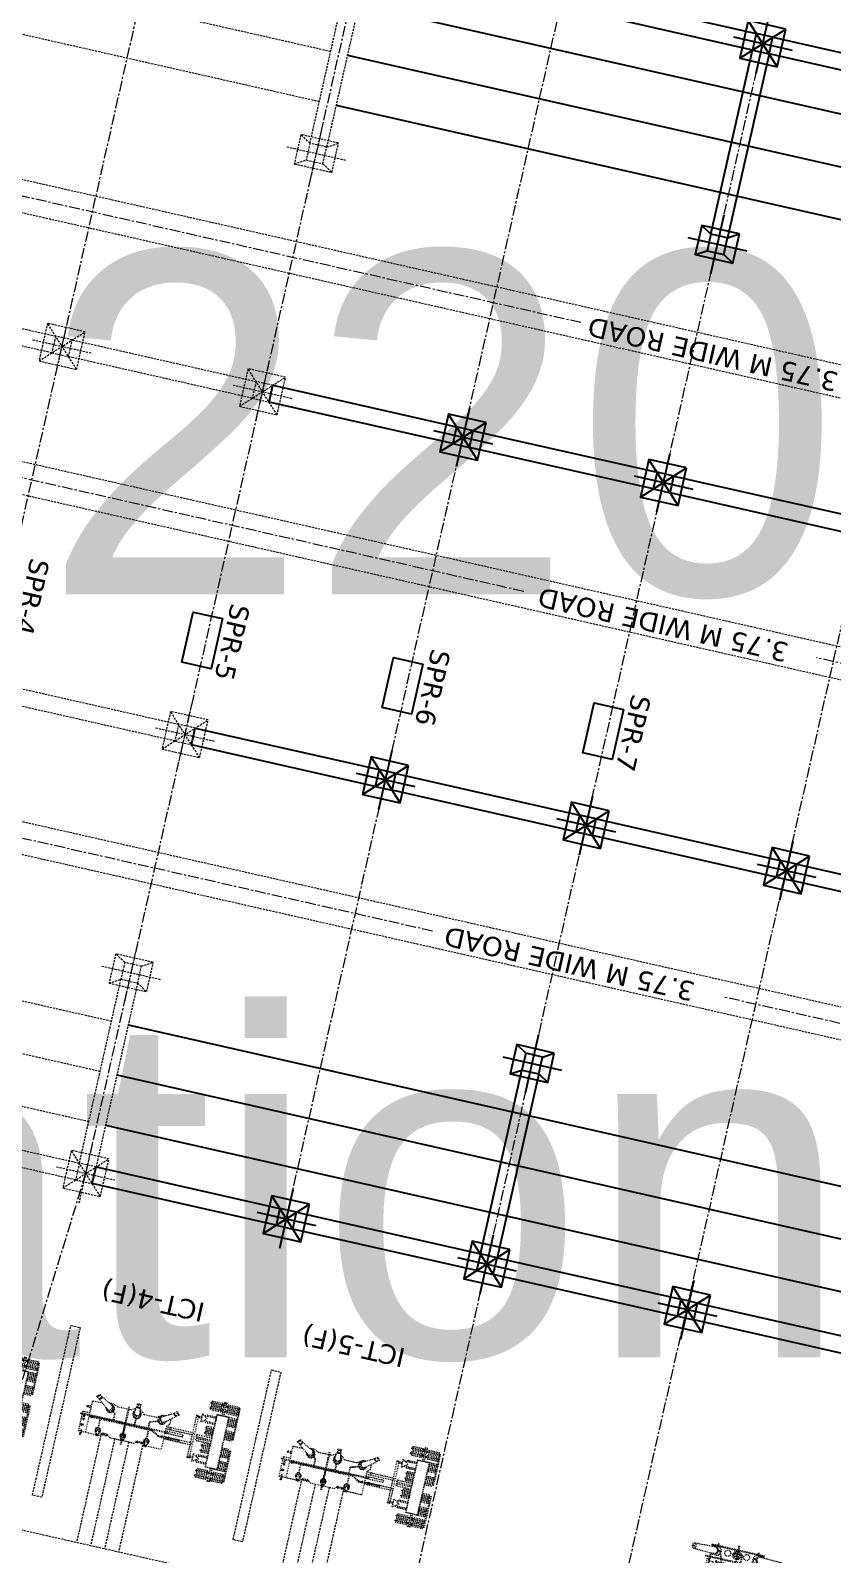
# Model space of a CAD drawing. Header units: metres. Extents: x 166708 to 226832, y 1503833 to 1555994.
# Drawn here: x 222431.1 to 222524.7, y 1554438.7 to 1554616.5 of the extents above; entities that cross this region are included whole.
import ezdxf

# ---------------------------------------------------------------- set-up
doc = ezdxf.new("R2010")
doc.units = ezdxf.units.M
doc.header["$MEASUREMENT"] = 0
for name, pattern in [('400-ICT-1_400kV$0$HIDDEN', [0.375, 0.25, -0.125]), ('CENTER', [2, 1.25, -0.25, 0.25, -0.25]), ('HIDDEN', [0.375, 0.25, -0.125]), ('PHANTOM2', [1.25, 0.625, -0.125, 0.125, -0.125, 0.125, -0.125])]:
    doc.linetypes.add(name, pattern=pattern)
for name, color, linetype in [('Details', 7, 'Continuous'), ('E-LAY-ROAD', 7, 'Continuous'), ('ECEN', 4, 'CENTER'), ('EEQP', 2, 'Continuous'), ('TXT', 222, 'Continuous')]:
    doc.layers.add(name, color=color, linetype=linetype)
doc.layers.add('E-LAY-CNTRL', color=1, linetype='CENTER', lineweight=0)
doc.layers.add('E-LAY-EXIST', color=8, linetype='HIDDEN', lineweight=0)
doc.styles.get("Standard").update_dxf_attribs({"font": 'arial.ttf'})
doc.styles.add('STYLE1', font='verdana.ttf')

# ---------------------------------------------------------------- blocks, each defined once
blk = doc.blocks.new('400 kV TOWER-4.5x4.5')
for points in [[(-2250, -2250), (2250, -2250), (2250, 2250), (-2250, 2250)], [(-1000, -1000), (1000, -1000), (1000, 1000), (-1000, 1000)], [(-100, -100), (100, -100), (100, 100), (-100, 100)]]:
    blk.add_lwpolyline(points, close=True)
for points in [[(2250, 2250), (-2250, -2250)], [(-2250, 2250), (2250, -2250)]]:
    blk.add_lwpolyline(points)
blk = doc.blocks.new('400-ICT-1_400kV$0$A$C18D362E1')
at = {"layer": 'ECEN'}
for p, q in [((0, -2516), (0, 1972)), ((5113, 0), (-5406, 0))]:
    blk.add_line(p, q, dxfattribs=at)
blk = doc.blocks.new('400-ICT-1_400kV$0$TRAFO1_BHEL')
for p, q in [((-4766, 12485), (-4593, 12485)), ((-4766, 11235), (-4766, 12485)), ((-4593, 11091), (-4593, 12605)), ((-4593, 12605), (-4507, 12605)), ((-4507, 11091), (-4507, 12605)), ((-4507, 12485), (-4334, 12485)), ((-4334, 11235), (-4334, 12485)), ((-4166, 11235), (-4166, 12485)), ((-4166, 12485), (-3993, 12485)), ((-3993, 11091), (-3993, 12605)), ((-3993, 12605), (-3907, 12605)), ((-3907, 11091), (-3907, 12605)), ((-3907, 12485), (-3734, 12485)), ((-3734, 11235), (-3734, 12485)), ((-3366, 12485), (-3193, 12485)), ((-3366, 11235), (-3366, 12485)), ((-3193, 11638), (-3193, 12605)), ((-3193, 12605), (-3107, 12605)), ((-3107, 11638), (-3107, 12605)), ((-3107, 12485), (-2934, 12485)), ((-2934, 11638), (-2934, 12485)), ((-2766, 11638), (-2766, 12485)), ((-2766, 12485), (-2593, 12485)), ((-2593, 11638), (-2593, 12605)), ((-2593, 12605), (-2507, 12605)), ((-2507, 11638), (-2507, 12605)), ((-2507, 12485), (-2334, 12485)), ((-2334, 11638), (-2334, 12485)), ((-1766, 11638), (-1766, 12485)), ((-1766, 12485), (-1593, 12485)), ((-1593, 11638), (-1593, 12605)), ((-1593, 12605), (-1507, 12605)), ((-1507, 11638), (-1507, 12605)), ((-1507, 12485), (-1334, 12485)), ((-1334, 11638), (-1334, 12485)), ((-1166, 12485), (-993, 12485)), ((-1166, 11638), (-1166, 12485)), ((-993, 11638), (-993, 12605)), ((-993, 12605), (-907, 12605)), ((-907, 11638), (-907, 12605)), ((-907, 12485), (-734, 12485)), ((-734, 11638), (-734, 12485)), ((284, 11638), (284, 12485)), ((457, 12485), (284, 12485)), ((457, 11638), (457, 12605)), ((543, 12605), (457, 12605)), ((543, 11638), (543, 12605)), ((716, 12485), (543, 12485)), ((716, 11638), (716, 12485)), ((884, 11638), (884, 12485)), ((1057, 12485), (884, 12485)), ((1057, 11638), (1057, 12605)), ((1143, 12605), (1057, 12605)), ((1143, 11638), (1143, 12605)), ((1316, 12485), (1143, 12485)), ((1316, 11638), (1316, 12485)), ((1884, 11638), (1884, 12485)), ((2057, 12485), (1884, 12485)), ((2057, 11638), (2057, 12605)), ((2143, 12605), (2057, 12605)), ((2143, 11638), (2143, 12605)), ((2316, 12485), (2143, 12485)), ((2316, 11638), (2316, 12485)), ((2484, 11638), (2484, 12485)), ((2657, 12485), (2484, 12485)), ((2657, 11638), (2657, 12605)), ((2743, 12605), (2657, 12605)), ((2743, 11638), (2743, 12605)), ((2916, 12485), (2743, 12485)), ((2916, 11235), (2916, 12485)), ((3284, 11235), (3284, 12485)), ((3457, 12485), (3284, 12485)), ((3457, 11091), (3457, 12605)), ((3543, 12605), (3457, 12605)), ((3543, 11091), (3543, 12605)), ((3716, 12485), (3543, 12485)), ((3716, 11235), (3716, 12485)), ((4057, 12485), (3884, 12485)), ((3884, 11235), (3884, 12485)), ((4057, 11091), (4057, 12605)), ((4143, 12605), (4057, 12605)), ((4143, 11091), (4143, 12605)), ((4316, 12485), (4143, 12485)), ((4316, 11235), (4316, 12485)), ((-3325, 11005), (-4875, 11005)), ((-3325, 10805), (-4875, 10805)), ((-4766, 11235), (-4593, 11235)), ((-4615, 11005), (-4615, 11091)), ((-4615, 11091), (-4485, 11091)), ((-4615, 11073), (-4485, 11073)), ((-4615, 11023), (-4485, 11023)), ((-4615, 10805), (-4615, 10719)), ((-4615, 10787), (-4485, 10787)), ((-4615, 10737), (-4485, 10737)), ((-4615, 10719), (-4485, 10719)), ((-4593, 11091), (-4593, 11235)), ((-4593, 10719), (-4593, 9205)), ((-4593, 10719), (-4593, 10575)), ((-4507, 11091), (-4507, 11235)), ((-4507, 11235), (-4334, 11235)), ((-4507, 10719), (-4507, 9205)), ((-4507, 10719), (-4507, 10575)), ((-4485, 11005), (-4485, 11091)), ((-4485, 10805), (-4485, 10719)), ((-4166, 11235), (-3993, 11235)), ((-4015, 11005), (-4015, 11091)), ((-4015, 11091), (-3885, 11091)), ((-4015, 11073), (-3885, 11073)), ((-4015, 11023), (-3885, 11023)), ((-4015, 10805), (-4015, 10719)), ((-4015, 10787), (-3885, 10787)), ((-4015, 10737), (-3885, 10737)), ((-4015, 10719), (-3885, 10719)), ((-3993, 11091), (-3993, 11235)), ((-3993, 10719), (-3993, 9205)), ((-3993, 10719), (-3993, 10575)), ((-3907, 11235), (-3734, 11235)), ((-3907, 11091), (-3907, 11235)), ((-3907, 10719), (-3907, 9205)), ((-3907, 10719), (-3907, 10575)), ((-3885, 11005), (-3885, 11091)), ((-3885, 10805), (-3885, 10719)), ((-3366, 11235), (-3350, 11235)), ((2875, 11005), (3088, 11019)), ((2875, 10805), (3088, 10791)), ((2916, 11235), (2900, 11235)), ((3100, 11005), (4425, 11005)), ((3102, 10805), (4425, 10805)), ((3457, 11235), (3284, 11235)), ((3435, 11005), (3435, 11091)), ((3565, 11091), (3435, 11091)), ((3565, 11073), (3435, 11073)), ((3565, 11023), (3435, 11023)), ((3435, 10805), (3435, 10719)), ((3565, 10787), (3435, 10787)), ((3565, 10737), (3435, 10737)), ((3565, 10719), (3435, 10719)), ((3457, 11091), (3457, 11235)), ((3457, 10719), (3457, 9205)), ((3457, 10719), (3457, 10575)), ((3543, 11091), (3543, 11235)), ((3716, 11235), (3543, 11235)), ((3543, 10719), (3543, 9205)), ((3543, 10719), (3543, 10575)), ((3565, 11005), (3565, 11091)), ((3565, 10805), (3565, 10719)), ((4057, 11235), (3884, 11235)), ((4035, 11005), (4035, 11091)), ((4165, 11091), (4035, 11091)), ((4165, 11073), (4035, 11073)), ((4165, 11023), (4035, 11023)), ((4035, 10805), (4035, 10719)), ((4165, 10787), (4035, 10787)), ((4165, 10737), (4035, 10737)), ((4165, 10719), (4035, 10719)), ((4057, 11091), (4057, 11235)), ((4057, 10719), (4057, 9205)), ((4057, 10719), (4057, 10575)), ((4143, 11091), (4143, 11235)), ((4316, 11235), (4143, 11235)), ((4143, 10719), (4143, 9205)), ((4143, 10719), (4143, 10575)), ((4165, 11005), (4165, 11091)), ((4165, 10805), (4165, 10719)), ((-4766, 10575), (-4766, 9325)), ((-4766, 10575), (-4593, 10575)), ((-4766, 9325), (-4593, 9325)), ((-4593, 9205), (-4507, 9205)), ((-4507, 10575), (-4334, 10575)), ((-4507, 9325), (-4334, 9325)), ((-4334, 10575), (-4334, 9325)), ((-4166, 10575), (-4166, 9325)), ((-4166, 10575), (-3993, 10575)), ((-4166, 9325), (-3993, 9325)), ((-3993, 9205), (-3907, 9205)), ((-3907, 10575), (-3734, 10575)), ((-3907, 9325), (-3734, 9325)), ((-3734, 10575), (-3734, 9325)), ((-3046, 10173), (-3046, 9132)), ((-3046, 9132), (-2864, 8816)), ((-2896, 10173), (-2896, 9172)), ((-2896, 9172), (-2769, 8951)), ((-2296, 9172), (-2424, 8951)), ((-2146, 9132), (-2329, 8816)), ((-2296, 10173), (-2296, 9172)), ((-2146, 10173), (-2146, 9132)), ((-1766, 10173), (-1766, 9325)), ((-1766, 9325), (-1593, 9325)), ((-1593, 10173), (-1593, 9205)), ((-1593, 9205), (-1507, 9205)), ((-1507, 10173), (-1507, 9205)), ((-1507, 9325), (-1334, 9325)), ((-1334, 10173), (-1334, 9325)), ((-1166, 10173), (-1166, 9325)), ((-1166, 9325), (-993, 9325)), ((-993, 10173), (-993, 9205)), ((-993, 9205), (-907, 9205)), ((-907, 10173), (-907, 9205)), ((-907, 9325), (-734, 9325)), ((-734, 10173), (-734, 9325)), ((-562, 8479), (-562, 10173)), ((-312, 8479), (-312, 10173)), ((-138, 8479), (-138, 10173)), ((112, 8479), (112, 10173)), ((284, 10173), (284, 9325)), ((457, 9325), (284, 9325)), ((457, 10173), (457, 9205)), ((543, 9205), (457, 9205)), ((543, 10173), (543, 9205)), ((716, 9325), (543, 9325)), ((716, 10173), (716, 9325)), ((884, 10173), (884, 9325)), ((1057, 9325), (884, 9325)), ((1057, 10173), (1057, 9205)), ((1143, 9205), (1057, 9205)), ((1143, 10173), (1143, 9205)), ((1316, 9325), (1143, 9325)), ((1316, 10173), (1316, 9325)), ((1696, 10173), (1696, 9132)), ((1696, 9132), (1879, 8816)), ((1846, 10173), (1846, 9172)), ((1846, 9172), (1974, 8951)), ((2446, 9172), (2319, 8951)), ((2596, 9132), (2414, 8816)), ((2446, 10173), (2446, 9172)), ((2596, 10173), (2596, 9132)), ((3284, 10575), (3284, 9325)), ((3457, 10575), (3284, 10575)), ((3457, 9325), (3284, 9325)), ((3543, 9205), (3457, 9205)), ((3716, 10575), (3543, 10575)), ((3716, 9325), (3543, 9325)), ((3716, 10575), (3716, 9325)), ((4057, 10575), (3884, 10575)), ((3884, 10575), (3884, 9325)), ((4057, 9325), (3884, 9325)), ((4143, 9205), (4057, 9205)), ((4316, 10575), (4143, 10575)), ((4316, 9325), (4143, 9325)), ((4316, 10575), (4316, 9325)), ((-2710, 8123), (-2671, 8123)), ((-2710, 7873), (-693, 7873)), ((-2671, 8523), (-2671, 8123)), ((-2521, 8523), (-2521, 8123)), ((-2521, 8123), (2071, 8123)), ((-693, 4724), (-693, 7873)), ((-443, 4724), (-443, 7873)), ((-443, 7873), (493, 7873)), ((493, 4724), (493, 7873)), ((743, 4724), (743, 7873)), ((743, 7873), (2260, 7873)), ((2071, 8523), (2071, 8123)), ((2221, 8523), (2221, 8123)), ((2260, 8123), (2221, 8123)), ((-2468, 5347), (-2624, 5556)), ((-2311, 5869), (-2168, 5634)), ((-2127, 5541), (-2155, 5578)), ((-1186, 4432), (-2077, 5562)), ((-193, 4724), (-193, 6765)), ((57, 4724), (57, 6765)), ((536, 6573), (536, 4480)), ((536, 6573), (645, 6573)), ((645, 6573), (645, 4480)), ((-2381, 5292), (-2419, 5331)), ((-1685, 3933), (-2390, 5249)), ((-1910, 4018), (-1910, 4353)), ((-1504, 3368), (-1910, 4018)), ((-1072, 5077), (-1695, 5077)), ((-827, 2702), (-1208, 3836)), ((-790, 2752), (-1165, 3869)), ((-718, 4724), (-1072, 5077)), ((-718, 4724), (2018, 4724)), ((74, 3236), (547, 4056)), ((174, 3209), (634, 4006)), ((547, 4056), (547, 4448)), ((634, 4006), (634, 4448)), ((2018, 2720), (2018, 4724)), ((-1504, 1880), (-1910, 1449)), ((-1504, 1880), (-1504, 3368)), ((74, 2702), (-827, 2702)), ((74, 2752), (-790, 2752)), ((74, 3236), (74, -4047)), ((174, 3209), (174, -4047)), ((1170, 2842), (174, 2842)), ((1170, 2792), (174, 2792)), ((1645, 2976), (2044, 2950)), ((1645, 2654), (2052, 2679)), ((1718, 2401), (2018, 2720)), ((1718, 1780), (1718, 2401)), ((1718, 1780), (2018, 1461)), ((1936, 2318), (1814, 2318)), ((1936, 1863), (1814, 1863)), ((1836, 2527), (1836, 1654)), ((2034, 2927), (2058, 2935)), ((2034, 2703), (2058, 2695)), ((-2267, 1291), (-2490, 1291)), ((-2490, 849), (-2267, 849)), ((-2149, 1242), (-2205, 1238)), ((-2149, 897), (-2205, 901)), ((-1480, 1422), (-2128, 1289)), ((-1480, 716), (-2128, 847)), ((-1910, 1449), (-1910, 1334)), ((-1910, 803), (-1910, 644)), ((-1704, 270), (-1910, 644)), ((-1704, -1318), (-1704, 270)), ((74, 1106), (-889, 1106)), ((74, 1056), (-888, 1056)), ((1170, 27), (174, 27)), ((1619, 161), (2018, 135)), ((2008, 112), (2032, 120)), ((2018, -1461), (2018, 1461)), ((-1704, -1318), (-1910, -1868)), ((-827, -1431), (-1255, -1860)), ((-806, -1481), (-1210, -1885)), ((74, -1431), (-827, -1431)), ((74, -1481), (-806, -1481)), ((1170, -23), (174, -23)), ((1619, -161), (2026, -136)), ((1718, -1780), (2018, -1461)), ((1836, -2527), (1836, -1654)), ((2008, -112), (2032, -120)), ((-2468, -3397), (-2624, -3606)), ((-2381, -3342), (-2419, -3381)), ((-1685, -1983), (-2390, -3299)), ((-1186, -2482), (-2077, -3612)), ((-1910, -1868), (-1910, -2403)), ((-1704, -3139), (-1704, -4350)), ((1170, -2953), (174, -2953)), ((1170, -3003), (174, -3003)), ((1619, -2819), (2018, -2845)), ((1619, -3141), (2026, -3116)), ((1718, -1780), (1718, -2401)), ((1718, -2401), (2018, -2720)), ((1936, -1863), (1814, -1863)), ((1936, -2318), (1814, -2318)), ((2008, -2868), (2032, -2860)), ((2008, -3092), (2032, -3100)), ((2018, -4821), (2018, -2720)), ((-2311, -3919), (-2168, -3684)), ((-2127, -3591), (-2155, -3628)), ((-1704, -4350), (2018, -4350)), ((-1078, -4450), (-1019, -4765)), ((-1078, -4450), (-852, -4450)), ((-1064, -4425), (-866, -4425)), ((-1064, -4450), (-1064, -4425)), ((-1049, -4425), (-1049, -4350)), ((-1024, -4765), (-909, -4765)), ((-1024, -4765), (-1024, -4773)), ((-1024, -4773), (-909, -4773)), ((-1018, -4832), (-1018, -4846)), ((-1018, -4832), (-915, -4832)), ((-1018, -4846), (-915, -4846)), ((-1001, -4832), (-1001, -4773)), ((-931, -4832), (-931, -4773)), ((-915, -4832), (-915, -4846)), ((-852, -4450), (-914, -4765)), ((-909, -4765), (-909, -4773)), ((-881, -4425), (-881, -4350)), ((-866, -4450), (-866, -4425)), ((-277, -4350), (-277, -5190)), ((-277, -5190), (2018, -5190)), ((122, -4850), (100, -4850)), ((122, -4952), (100, -4952)), ((204, -4865), (138, -4857)), ((204, -4935), (140, -4943)), ((546, -4990), (215, -4951)), ((546, -4814), (223, -4850)), ((1954, -4814), (2277, -4850)), ((1954, -4990), (2285, -4951)), ((2018, -5190), (2018, -4983)), ((2296, -4865), (2362, -4857)), ((2296, -4935), (2360, -4943)), ((2378, -4850), (2400, -4850)), ((2378, -4952), (2400, -4952))]:
    blk.add_line(p, q)
for points in [[(-907, 12605), (-907, 12680), (-4593, 12680), (-4593, 12605)], [(457, 12605), (457, 12680), (4143, 12680), (4143, 12605)], [(-4875, 10755), (-4875, 11055), (-4925, 11055), (-4925, 10755)], [(2900, 10173), (2900, 11638), (-3350, 11638), (-3350, 10173)], [(2875, 10198), (2875, 11613), (-3325, 11613), (-3325, 10198)], [(4425, 10755), (4425, 11055), (4475, 11055), (4475, 10755)], [(-2596, 9198), (-3068, 8523), (-2124, 8523)], [(2146, 9198), (2618, 8523), (1674, 8523)], [(-2710, 7848), (-2710, 8148), (-2725, 8148), (-2725, 7848)], [(2260, 7848), (2260, 8148), (2275, 8148), (2275, 7848)], [(-393, 5186), (-743, 5186), (-743, 5231), (-393, 5231)], [(793, 5186), (443, 5186), (443, 5231), (793, 5231)], [(1836, 2392), (1836, 2244), (1901, 2244), (1901, 2392)], [(1836, 1789), (1836, 1937), (1901, 1937), (1901, 1789)], [(1836, -1789), (1836, -1937), (1901, -1937), (1901, -1789)], [(1836, -2392), (1836, -2244), (1901, -2244), (1901, -2392)]]:
    blk.add_lwpolyline(points, close=True)
for points, const_width in [([(-2488, 5688, 1), (-2492, 5722, 1)], 33.8), ([(2089, 2822, 1), (2109, 2808, 1)], 24), ([(-2477, 1079, -1), (-2503, 1058, -1)], 33.8), ([(2063, 7, 1), (2083, -7, 1)], 24), ([(2063, -2973, 1), (2083, -2987, 1)], 24), ([(-2488, -3738, -1), (-2492, -3772, -1)], 33.8), ([(104, -4898, -1), (96, -4904, -1)], 9), ([(1247, -4915, -1), (1253, -4922, -1)], 9), ([(2396, -4898, 1), (2404, -4904, 1)], 9)]:
    blk.add_lwpolyline(points, format="xyb", close=True, dxfattribs=dict(const_width=const_width))
for centre, radius in [((124, -4047), 137), ((1250, -4918), 108), ((1250, -4918), 102), ((1250, -4918), 77.2), ((1250, -4918), 51.1)]:
    blk.add_circle(centre, radius)
for centre, radius, start, end in [((2981, 10905), 157, 313.14025, 46.85975), ((-2596, 8123), 75, 180, 0), ((-568, 7873), 125, 0, 180), ((-437, 8479), 125, 180, 0), ((-13, 8479), 125, 180, 0), ((618, 7873), 125, 0, 180), ((2146, 8123), 75, 180, 0), ((-68, 6765), 125, 0, 180), ((-1448, 4195), 432, 168.51028, 73.56247), ((-1320, 4072), 495, 195.35397, 76.70469), ((-1476, 4223), 358, 234.19228, 35.80772), ((-1320, 4072), 432, 214.13888, 57.91978), ((591, 4480), 90.1, 126.90526, 241.28881), ((591, 4480), 54.1, 180, 0), ((591, 4480), 90.1, 298.71119, 53.09474), ((1500, 2817), 330, 58.29531, 299.64603), ((1500, 2817), 288, 77.08022, 280.86112), ((1619, 2815), 288, 32.40189, 327.59811), ((1645, 2815), 163, 99.19228, 260.80772), ((2256, 2815), 248, 153.16405, 206.83595), ((-1498, 1069), 432, 220.94819, 139.14209), ((-1320, 1072), 495, 240.35397, 121.70469), ((-1537, 1069), 358, 279.19228, 80.80772), ((-1320, 1072), 432, 259.13888, 102.91978), ((1500, 2), 330, 58.29531, 299.64603), ((1500, 2), 288, 77.08022, 280.86112), ((1619, 0), 288, 32.40189, 327.59811), ((1645, 0), 163, 99.19228, 260.80772), ((2230, 0), 248, 153.16405, 206.83595), ((-1320, -2122), 495, 283.29531, 164.64603), ((-1320, -2122), 432, 302.08022, 145.86112), ((-1448, -2245), 432, 286.43753, 191.48972), ((-1476, -2273), 358, 324.19228, 125.80772), ((1500, -2978), 330, 58.29531, 299.64603), ((1500, -2978), 288, 77.08022, 280.86112), ((1619, -2980), 288, 32.40189, 327.59811), ((1645, -2980), 163, 99.19228, 260.80772), ((2230, -2980), 248, 153.16405, 206.83595), ((124, -4047), 50, 180, 0), ((223, -4901), 51.2, 225.30332, 93.6834), ((229, -4901), 51.3, 265.44139, 133.49512), ((546, -4901), 108, 224.89194, 136.85541), ((501, -4902), 99.4, 297.50864, 62.49136), ((1954, -4901), 108, 43.14459, 315.10806), ((1999, -4902), 99.4, 117.50864, 242.49136), ((2271, -4901), 51.3, 46.50488, 274.55861), ((2277, -4901), 51.2, 86.3166, 314.69668)]:
    blk.add_arc(centre, radius, start, end)
at = {"extrusion": (0, 0, -1)}
for centre, major_axis, ratio in [((-2468, 5712), (156, 156), 0.2893401), ((100, -4901), (0, -51.1), 0.6127056)]:
    blk.add_ellipse(centre, major_axis=major_axis, ratio=ratio, dxfattribs=at)
for centre, major_axis, ratio, start_param, end_param in [((-2318, 5490), (-150, -144), 0.4665773, 3.1415927, 6.2831853), ((-2233, 5406), (-156, -156), 0.1523356, 2.4546998, 6.8717251), ((-2253, 5416), (-127, -125), 0.1908491, 3.0718177, 6.3370368), ((122, -4901), (0, -51.1), 0.6127056, 3.1415927, 6.2831853)]:
    blk.add_ellipse(centre, major_axis=major_axis, ratio=ratio, start_param=start_param, end_param=end_param, dxfattribs=at)
for centre, major_axis, ratio, start_param, end_param in [((2052, 2815), (0, -136), 0.4625137, 2.8525531, 6.5722249), ((2088, 2815), (0, -136), 0.4625137, 3.0504994, 6.3742786), ((-2267, 1070), (0, 221), 0.4387351, 3.1415927, 6.2831853), ((-2149, 1070), (0, -173), 0.1967352, -0.069775, 3.2113676), ((-2128, 1068), (0, 221), 0.1523356, 2.4546998, 6.9493237), ((2026, 0), (0, -136), 0.4625137, 2.8525531, 6.5722249), ((2061, 0), (0, -136), 0.4625137, 3.0504994, 6.3742786), ((-2318, -3540), (-150, 144), 0.4665773, 3.1415927, 6.2831853), ((-2233, -3456), (-156, 156), 0.1523356, 2.4546998, 6.8717251), ((-2253, -3466), (-127, 125), 0.1908491, 3.0718177, 6.3370368), ((2026, -2980), (0, -136), 0.4625137, 2.8525531, 6.5722249), ((2061, -2980), (0, -136), 0.4625137, 3.0504994, 6.3742786), ((2378, -4901), (0, -51.1), 0.6127056, 3.1415927, 6.2831853)]:
    blk.add_ellipse(centre, major_axis=major_axis, ratio=ratio, start_param=start_param, end_param=end_param)
for centre, major_axis, ratio in [((2099, 2815), (0, -136), 0.4625137), ((-2490, 1070), (0, -221), 0.4387351), ((2073, 0), (0, -136), 0.4625137), ((2073, -2980), (0, -136), 0.4625137), ((-2468, -3762), (156, -156), 0.2893401), ((2400, -4901), (0, -51.1), 0.6127056)]:
    blk.add_ellipse(centre, major_axis=major_axis, ratio=ratio)
at = {"rotation": 90}
blk.add_blockref('400-ICT-1_400kV$0$A$C18D362E1', (0, 0), dxfattribs=at)
blk = doc.blocks.new('400-ICT-1_400kV$0$SHUNT RCTR 80MVAr_420kV_PLAN_BHEL')
for p, q in [((-2758, 1210), (-5155, 1110)), ((-5155, 510), (-2758, 410)), ((-2400, 1310), (-2758, 1310)), ((-2400, 310), (-2758, 310)), ((-2111, 899), (-2115, 899)), ((-2111, 824), (-2115, 824)), ((541, 899), (537, 899)), ((541, 824), (537, 824)), ((2111, 899), (2115, 899)), ((2111, 824), (2115, 824)), ((2400, 1310), (2758, 1310)), ((2400, 310), (2758, 310)), ((2758, 1210), (5155, 1110)), ((5155, 510), (2758, 410)), ((-2475, -1200), (-2425, -1617)), ((-2275, -462), (-2275, -1000)), ((-2225, -463), (-2225, -1006)), ((-2075, -1200), (-2125, -1610)), ((2388, -1438), (2388, -2904)), ((2413, -889), (2413, -1463)), ((2468, -1438), (2468, -2860)), ((2613, -889), (2613, -1463)), ((2638, -1438), (2638, -2800)), ((2638, -2800), (2388, -2904)), ((2388, -2904), (2609, -3125)), ((2475, -2878), (2635, -3038)), ((2713, -2875), (2609, -3125)), ((2609, -3125), (3549, -3125)), ((2638, -2800), (2713, -2875)), ((2653, -3045), (3549, -3045)), ((2713, -2875), (3549, -2875)), ((3574, -2875), (6578, -2875)), ((3574, -3045), (3737, -3045)), ((3574, -3125), (3737, -3125)), ((3737, -3025), (3887, -3150)), ((3737, -3150), (3887, -3025)), ((3887, -3045), (5122, -3045)), ((3887, -3125), (5116, -3125)), ((5116, -3125), (7128, -3578)), ((5128, -3046), (7146, -3500)), ((5480, -3125), (6578, -3125))]:
    blk.add_line(p, q)
at = {"linetype": '400-ICT-1_400kV$0$HIDDEN'}
for p, q in [((6578, -2875), (7128, -2875)), ((6578, -3125), (7128, -3125)), ((3347, -3986), (3347, -4639)), ((4653, -3986), (4653, -4639))]:
    blk.add_line(p, q, dxfattribs=at)
for points in [[(-5240, 835), (-5155, 835)], [(-5155, 785), (-5240, 785)], [(3138, 1194), (3138, 1438), (-3138, 1438), (-3138, 1194)], [(-3138, 426), (-3138, -1438), (-2439, -1438)], [(-2362, 1338), (-2362, 1640), (-2438, 1640), (-2438, 1338)], [(-2120, 887), (-2264, 887)], [(-2120, 837), (-2264, 837)], [(-2111, -1438), (3138, -1438), (3138, 426)], [(531, 887), (494, 887)], [(531, 837), (499, 837)], [(2120, 887), (2264, 887)], [(2120, 837), (2264, 837)], [(2362, 1338), (2362, 1640), (2438, 1640), (2438, 1338)], [(5240, 835), (5155, 835)], [(5155, 785), (5240, 785)], [(-2362, -1340), (-2362, -1640), (-2438, -1640), (-2438, -1340)], [(5756, -4080), (5756, -3980), (6578, -3980), (6578, -4280), (5756, -4280), (5756, -4180)], [(6553, -3737), (6553, -3662), (6253, -3662), (6253, -3962), (6553, -3962), (6553, -3887)], [(8500, -4080), (8500, -3980), (7678, -3980), (7678, -4280), (8500, -4280), (8500, -4180)], [(8500, -4980), (8500, -4880), (7678, -4880), (7678, -5180), (8500, -5180), (8500, -5080)], [(7703, -3737), (7703, -3662), (8003, -3662), (8003, -3962), (7703, -3962), (7703, -3887)], [(5756, -5880), (5756, -5780), (6578, -5780), (6578, -6080), (5756, -6080), (5756, -5980)], [(6553, -6323), (6553, -6398), (6253, -6398), (6253, -6098), (6553, -6098), (6553, -6173)], [(8500, -5880), (8500, -5780), (7678, -5780), (7678, -6080), (8500, -6080), (8500, -5980)], [(7703, -6323), (7703, -6398), (8003, -6398), (8003, -6098), (7703, -6098), (7703, -6173)]]:
    blk.add_lwpolyline(points)
for points in [[(3038, 1194), (3038, 1338), (-3038, 1338), (-3038, 1194)], [(-3038, 426), (-3038, -1338), (-2092, -1338)], [(-2092, -1338), (3038, -1338), (3038, 426)]]:
    blk.add_lwpolyline(points, dxfattribs=at)
for points in [[(-1629, -383), (-1629, -158, 0.1859661), (-1642, -124), (-2038, 870, 0.2119231), (-2075, 887), (-2111, 887)], [(-1679, -392), (-1679, -167, 0.1859661), (-1686, -151), (-2068, 829, 0.2119231), (-2086, 837), (-2111, 837)], [(636, -383), (634, 812, 0.4135999), (559, 887), (541, 887)], [(586, -383), (584, 812, 0.4135999), (559, 837), (541, 837)], [(1629, -383), (1629, -158, -0.1859661), (1642, -124), (2038, 870, -0.2119231), (2075, 887), (2111, 887)], [(1679, -392), (1679, -167, -0.1859661), (1686, -151), (2068, 829, -0.2119231), (2086, 837), (2111, 837)], [(-2265, -383), (1750, -383, -0.2240098), (1897, -452), (2413, -1079)], [(-2265, -463), (1750, -463, -0.2240098), (1835, -503), (2413, -1204)]]:
    blk.add_lwpolyline(points, format="xyb")
for points in [[(-3138, -997), (-3338, -997), (-3338, -297), (-3138, -297)], [(2713, -1438), (2713, -1463), (2313, -1463), (2313, -1438)], [(3138, -597), (3338, -597), (3338, -97), (3138, -97)], [(3574, -2800), (3549, -2800), (3549, -3200), (3574, -3200)], [(3737, -2988), (3724, -2988), (3724, -3188), (3737, -3188)], [(3887, -2988), (3899, -2988), (3899, -3188), (3887, -3188)], [(6140, -3194), (6116, -3188), (6058, -3439), (6083, -3445)], [(6239, -3225), (6215, -3219), (6157, -3470), (6182, -3475)], [(6528, -2805), (7728, -2805), (7728, -2830), (6528, -2830)], [(6578, -7230), (7678, -7230), (7678, -2830), (6578, -2830)], [(3347, -3986), (4653, -3986), (4653, -3614), (3347, -3614)], [(6578, -4080), (6578, -4180), (5656, -4180), (5656, -4080)], [(6328, -3737), (6328, -3887), (6578, -3887), (6578, -3737)], [(6878, -5155), (6828, -5155), (6828, -4905), (6878, -4905)], [(7378, -5155), (7428, -5155), (7428, -4905), (7378, -4905)], [(7928, -3737), (7928, -3887), (7678, -3887), (7678, -3737)], [(7678, -4080), (7678, -4180), (8600, -4180), (8600, -4080)], [(7678, -4980), (7678, -5080), (8600, -5080), (8600, -4980)], [(6578, -5980), (6578, -5880), (5656, -5880), (5656, -5980)], [(6328, -6323), (6328, -6173), (6578, -6173), (6578, -6323)], [(7678, -5980), (7678, -5880), (8600, -5880), (8600, -5980)], [(7928, -6323), (7928, -6173), (7678, -6173), (7678, -6323)], [(6528, -7255), (7728, -7255), (7728, -7230), (6528, -7230)], [(7253, -7382), (7253, -7367), (7003, -7367), (7003, -7382)], [(7240, -7570), (7240, -7545), (7216, -7520), (7040, -7520), (7016, -7545), (7016, -7570)], [(7228, -7367), (7228, -7255), (7028, -7255), (7028, -7367)], [(7216, -7520), (7190, -7445), (7066, -7445), (7040, -7520)], [(7178, -7445), (7178, -7382), (7078, -7382), (7078, -7445)]]:
    blk.add_lwpolyline(points, close=True)
for centre, radius in [((-1130, 810), 350), ((0, 810), 500), ((0, 810), 400), ((0, 810), 250), ((0, 810), 25), ((1130, 810), 350), ((-2791, -800), 300), ((-1602, -1002), 91.6), ((-1130, -910), 350), ((-431, -766), 91.6), ((-431, -1002), 91.6), ((146, -910), 350), ((1130, -910), 350), ((1600, -1002), 91.6), ((2726, -347), 200), ((2726, -347), 150), ((7128, -5030), 250), ((7128, -5030), 50)]:
    blk.add_circle(centre, radius)
for centre, radius, start, end in [((-2758, 810), 500, 230.76083, 129.23917), ((-2400, 810), 500, 270, 90), ((2400, 810), 500, 90, 270), ((2758, 810), 500, 50.76083, 309.23917), ((-2275, -1200), 250, 90, 224.29248), ((-2275, -1200), 200, 350.6282, 189.3189), ((-2265, -423), 75, 32.23095, 262.10618), ((-2265, -423), 40, 90, 270), ((-2265, -423), 75, 301.96013, 327.76905), ((-2275, -1200), 250, 315.61895, 78.46304), ((2513, -889), 125, 323.1301, 216.8699), ((2513, -889), 100, 0, 180), ((2493, -2860), 25, 180, 225), ((2653, -3020), 25, 225, 270), ((5122, -3070), 25, 77.31051, 90), ((7137, -3539), 90, 193.69831, 140.92271), ((7137, -3539), 40, 257.31051, 77.31051)]:
    blk.add_arc(centre, radius, start, end)
for centre, radius, start, end in [((7128, -3000), 150, 90, 123.55731), ((7128, -3000), 150, 236.44269, 270), ((7128, -3000), 150, 270, 90), ((7128, -3000), 125, 270, 90), ((3347, -3986), 653, 270, 0), ((4653, -3986), 653, 180, 270)]:
    blk.add_arc(centre, radius, start, end, dxfattribs=at)
at = {"extrusion": (0, 0, -1)}
for centre, major_axis, ratio in [((-5155, 810), (0, 300), 0.7842267), ((-5240, 810), (0, 25), 0.5645792)]:
    blk.add_ellipse(centre, major_axis=major_axis, ratio=ratio, dxfattribs=at)
for centre, major_axis, ratio, start_param, end_param in [((-5155, 810), (0, 98), 0.5962488, -1.3129188, 4.4545109), ((-5155, 810), (0, -25), 0.5636371, 3.1415927, 6.2831853), ((-2758, 810), (0, 400), 0.9821207, -0.0559861, 3.1975787), ((-2115, 862), (0, 37.5), 0.205458, 3.1415927, 6.2831853), ((-2111, 862), (0, 37.5), 0.205458, 2.300524, 7.124254), ((-2111, 862), (0, -25), 0.1123446, 0, 3.1415927), ((537, 862), (0, 37.5), 0.205458, 3.1415927, 6.2831853), ((541, 862), (0, 37.5), 0.205458, 2.300524, 7.124254), ((541, 862), (0, -25), 0.1123446, 0, 3.1415927)]:
    blk.add_ellipse(centre, major_axis=major_axis, ratio=ratio, start_param=start_param, end_param=end_param, dxfattribs=at)
for centre, major_axis, ratio, start_param, end_param in [((2111, 862), (0, 37.5), 0.205458, 2.300524, 7.124254), ((2111, 862), (0, -25), 0.1123446, 0, 3.1415927), ((2115, 862), (0, 37.5), 0.205458, 3.1415927, 6.2831853), ((2758, 810), (0, 400), 0.9821207, -0.0559861, 3.1975787), ((5155, 810), (0, 98), 0.5962488, -1.3129188, 4.4545109), ((5155, 810), (0, -25), 0.5636371, 3.1415927, 6.2831853)]:
    blk.add_ellipse(centre, major_axis=major_axis, ratio=ratio, start_param=start_param, end_param=end_param)
for centre, major_axis, ratio in [((5155, 810), (0, 300), 0.7842267), ((5240, 810), (0, 25), 0.5645792), ((-2275, -1610), (-150, 0), 0.7546728)]:
    blk.add_ellipse(centre, major_axis=major_axis, ratio=ratio)
at = {"layer": 'EEQP', "color": 4, "linetype": 'CENTER'}
for p, q in [((0, 1938), (0, -1938)), ((-3638, 0), (3638, 0)), ((7128, -7570), (7128, -2683)), ((6528, -5030), (7728, -5030))]:
    blk.add_line(p, q, dxfattribs=at)

msp = doc.modelspace()

# ---------------------------------------------------------------- linework, layer by layer
at = {"layer": 'E-LAY-CNTRL', "color": 4}
for p, q in [((222414.11047, 1554488.44489, -0.36393), (222454.22651, 1554665.78959, -0.36393)), ((222437.51905, 1554483.14978, -0.36393), (222477.63509, 1554660.49448, -0.36393)), ((222460.92763, 1554477.85467, -0.36393), (222501.04368, 1554655.19937, -0.36393)), ((222471.89271, 1554417.54939, -0.36393), (222524.45226, 1554649.90426, -0.36393)), ((222495.20376, 1554412.27634, -0.36393), (222547.86085, 1554644.60915, -0.36393)), ((222421.92425, 1554432.33835, -0.36393), (222437.51905, 1554483.14978, -0.36393))]:
    msp.add_line(p, q, dxfattribs=at)
at = {"layer": 'E-LAY-CNTRL', "elevation": -0.36393}
for points in [[(222495.32775, 1554582.40639), (222356.96091, 1554613.70549)], [(222488.63439, 1554551.04533), (222346.41968, 1554583.21484)], [(222478.00691, 1554511.41344), (222337.37387, 1554543.22517)], [(222604.82286, 1554524.76306), (222522.8256, 1554543.31115)], [(222595.77705, 1554484.77339), (222511.99718, 1554503.72472)]]:
    msp.add_lwpolyline(points, dxfattribs=at)
at = {"layer": 'E-LAY-EXIST', "color": 4}
for p, q in [((222374.42435, 1554634.80713), (222466.10796, 1554614.06792)), ((222373.10057, 1554628.95499), (222464.78419, 1554608.21577)), ((222538.42366, 1554574.58994, -0.46654), (222357.56545, 1554615.49111, -0.36393)), ((222356.73808, 1554611.83352, -0.36393), (222537.47889, 1554570.94927)), ((222350.49096, 1554584.21627, -0.36393), (222531.23176, 1554543.33201)), ((222349.6636, 1554580.55868, -0.36393), (222530.4044, 1554539.67442)), ((222522.18595, 1554503.34235, -0.1875), (222341.44514, 1554544.22661, -0.36393)), ((222521.35859, 1554499.68476, -0.1875), (222342.32466, 1554540.18291, -0.35998)), ((222348.83144, 1554521.66618, -0.36393), (222440.51505, 1554500.92696, -0.36393)), ((222347.50766, 1554515.81403, -0.36393), (222439.19127, 1554495.07482, -0.36393)), ((222346.18388, 1554509.96188, -0.36393), (222437.86749, 1554489.22267, -0.36393)), ((222592.41122, 1554487.45713, -0.36393), (222522.1862, 1554503.34229, -0.36393)), ((222591.58386, 1554483.79954), (222521.35884, 1554499.6847, -0.10382)), ((222504.39769, 1554424.70414, -0.2911), (222325.36373, 1554465.2023, -0.2911))]:
    msp.add_line(p, q, dxfattribs=at)
at = {"layer": 'E-LAY-EXIST'}
for p, q in [((222439.25576, 1554452.56857, -0.36393), (222436.43048, 1554440.07858, -0.36393)), ((222440.89046, 1554452.19879, -0.36393), (222438.06518, 1554439.7088, -0.36393)), ((222442.52516, 1554451.82902, -0.36393), (222439.69988, 1554439.33903, -0.36393)), ((222444.15986, 1554451.45924, -0.36393), (222441.33458, 1554438.96925, -0.36393)), ((222462.66435, 1554447.27346, -0.36393), (222459.83906, 1554434.78347, -0.36393)), ((222464.29905, 1554446.90368, -0.36393), (222461.47376, 1554434.41369, -0.36393)), ((222465.93375, 1554446.53391, -0.36393), (222463.10846, 1554434.04392, -0.36393)), ((222467.56844, 1554446.16413, -0.36393), (222464.74316, 1554433.67414, -0.36393))]:
    msp.add_line(p, q, dxfattribs=at)
at = {"layer": 'E-LAY-EXIST', "color": 4}
for points in [[(222470.48561, 1554624.35562), (222465.63176, 1554602.89775), (222463.68104, 1554603.33901), (222468.5349, 1554624.79688)], [(222467.01643, 1554603.35349), (222462.62732, 1554604.34632), (222461.85512, 1554600.93257), (222466.24423, 1554599.93973)], [(222465.63176, 1554602.89775), (222463.68104, 1554603.33901), (222463.23979, 1554601.3883), (222465.1905, 1554600.94704)], [(222433.9845, 1554580.83636), (222433.54324, 1554578.88564), (222412.08537, 1554583.7395), (222412.52663, 1554585.69021)], [(222437.4302, 1554581.33851), (222433.04109, 1554582.33134), (222432.04826, 1554577.94223), (222436.43737, 1554576.9494)], [(222435.93522, 1554580.3951), (222433.9845, 1554580.83636), (222433.54324, 1554578.88564), (222435.49396, 1554578.44439)], [(222457.39308, 1554575.54125), (222456.95183, 1554573.59053), (222435.49396, 1554578.44439), (222435.93522, 1554580.3951)], [(222434.85883, 1554579.71585), (222434.66376, 1554579.75997), (222434.61963, 1554579.5649), (222434.8147, 1554579.52077)], [(222460.83878, 1554576.0434), (222456.44967, 1554577.03623), (222455.45684, 1554572.64712), (222459.84595, 1554571.65429)], [(222459.3438, 1554575.09999), (222457.39308, 1554575.54125), (222456.95183, 1554573.59053), (222458.90254, 1554573.14927)], [(222458.26741, 1554574.42074), (222458.07234, 1554574.46486), (222458.02821, 1554574.26979), (222458.22329, 1554574.22566)]]:
    msp.add_lwpolyline(points, close=True, dxfattribs=at)
for points in [[(222463.65898, 1554598.70897), (222465.21257, 1554605.57709)], [(222463.68104, 1554603.33901), (222462.62732, 1554604.34632)], [(222461.00171, 1554602.91982), (222467.86983, 1554601.36623)], [(222465.63176, 1554602.89775), (222467.01643, 1554603.35349)], [(222461.85512, 1554600.93257), (222463.23979, 1554601.3883)], [(222465.1905, 1554600.94704), (222466.24423, 1554599.93973)], [(222436.43737, 1554576.9494), (222433.04109, 1554582.33134)], [(222433.96243, 1554576.20631), (222435.51603, 1554583.07443)], [(222431.30517, 1554580.41717), (222438.17329, 1554578.86358)], [(222432.04826, 1554577.94223), (222437.4302, 1554581.33851)], [(222459.84595, 1554571.65429), (222456.44967, 1554577.03623)], [(222457.37102, 1554570.9112), (222458.92461, 1554577.77932)], [(222454.71375, 1554575.12206), (222461.58187, 1554573.56846)], [(222455.45684, 1554572.64712), (222460.83878, 1554576.0434)]]:
    msp.add_lwpolyline(points, dxfattribs=at)
at = {"layer": 'E-LAY-EXIST', "color": 4, "elevation": -0.36393}
for points in [[(222448.34738, 1554535.55205), (222447.90612, 1554533.60133), (222426.44825, 1554538.45518), (222426.88951, 1554540.4059)], [(222451.79307, 1554536.0542), (222447.40397, 1554537.04703), (222446.41113, 1554532.65792), (222450.80024, 1554531.66509)], [(222450.29809, 1554535.11079), (222448.34738, 1554535.55205), (222447.90612, 1554533.60133), (222449.85683, 1554533.16007)], [(222449.2217, 1554534.43153), (222449.02663, 1554534.47566), (222448.9825, 1554534.28059), (222449.17758, 1554534.23646)], [(222445.39482, 1554507.76883), (222441.00571, 1554508.76166), (222440.2335, 1554505.34791), (222444.62261, 1554504.35507)], [(222444.01015, 1554507.3131), (222442.05943, 1554507.75435), (222441.61817, 1554505.80364), (222443.56889, 1554505.36238)], [(222443.56889, 1554505.36238), (222438.71504, 1554483.90451), (222436.76432, 1554484.34577), (222441.61817, 1554505.80364)], [(222436.76432, 1554484.34577), (222436.32306, 1554482.39505), (222414.86519, 1554487.24891), (222415.30645, 1554489.19962)], [(222440.21002, 1554484.84792), (222435.82091, 1554485.84075), (222434.82808, 1554481.45164), (222439.21719, 1554480.45881)], [(222438.71504, 1554483.90451), (222436.76432, 1554484.34577), (222436.32306, 1554482.39505), (222438.27378, 1554481.9538)], [(222437.63865, 1554483.22526), (222437.44358, 1554483.26938), (222437.39945, 1554483.07431), (222437.59452, 1554483.03018)]]:
    msp.add_lwpolyline(points, close=True, dxfattribs=at)
for points in [[(222448.32531, 1554530.922), (222449.8789, 1554537.79012)], [(222446.41113, 1554532.65792), (222451.79307, 1554536.0542)], [(222450.80024, 1554531.66509), (222447.40397, 1554537.04703)], [(222445.66804, 1554535.13286), (222452.53616, 1554533.57926)], [(222442.03736, 1554503.12431), (222443.59096, 1554509.99243)], [(222442.05943, 1554507.75435), (222441.00571, 1554508.76166)], [(222444.01015, 1554507.3131), (222445.39482, 1554507.76883)], [(222439.3801, 1554507.33516), (222446.24822, 1554505.78157)], [(222440.2335, 1554505.34791), (222441.61817, 1554505.80364)], [(222443.56889, 1554505.36238), (222444.62261, 1554504.35507)], [(222436.74225, 1554479.71572), (222438.29585, 1554486.58384)], [(222434.82808, 1554481.45164), (222440.21002, 1554484.84792)], [(222439.21719, 1554480.45881), (222435.82091, 1554485.84075)], [(222434.08499, 1554483.92658), (222440.95311, 1554482.37299)]]:
    msp.add_lwpolyline(points, dxfattribs=at)
at = {"layer": 'E-LAY-EXIST', "elevation": -0.36393}
for points in [[(222436.85347, 1554465.16503), (222432.37536, 1554445.36826), (222431.28392, 1554445.61515), (222435.76202, 1554465.41192)], [(222460.28412, 1554459.96745), (222455.80601, 1554440.17068), (222454.71456, 1554440.41757), (222459.19267, 1554460.21434)]]:
    msp.add_lwpolyline(points, close=True, dxfattribs=at)
at = {"layer": 'E-LAY-ROAD', "ltscale": 2500}
for p, q in [((222469.38246, 1554619.47881), (222561.06607, 1554598.7396)), ((222468.05868, 1554613.62666), (222559.74229, 1554592.88745)), ((222466.7349, 1554607.77451), (222558.41852, 1554587.0353)), ((222442.46577, 1554500.4857, -0.36393), (222534.14938, 1554479.74649, -0.36393)), ((222441.14199, 1554494.63356, -0.36393), (222532.8256, 1554473.89435, -0.36393)), ((222439.81821, 1554488.78141, -0.36393), (222531.50182, 1554468.0422, -0.36393))]:
    msp.add_line(p, q, dxfattribs=at)
for points in [[(222515.79332, 1554616.15738), (222515.35206, 1554614.20666), (222493.8942, 1554619.06051), (222494.33545, 1554621.01123)], [(222517.30278, 1554613.7654), (222512.44893, 1554592.30753), (222510.49821, 1554592.74879), (222515.35206, 1554614.20666)], [(222539.20191, 1554610.86227), (222538.76065, 1554608.91155), (222517.30278, 1554613.7654), (222517.74404, 1554615.71612)], [(222513.8336, 1554592.76326), (222509.44449, 1554593.7561), (222508.67228, 1554590.34235), (222513.06139, 1554589.34951)], [(222512.44893, 1554592.30753), (222510.49821, 1554592.74879), (222510.05695, 1554590.79808), (222512.00767, 1554590.35682)], [(222480.80167, 1554570.24614), (222480.36041, 1554568.29542), (222458.90254, 1554573.14927), (222459.3438, 1554575.09999)], [(222484.24737, 1554570.74829), (222479.85826, 1554571.74112), (222478.86543, 1554567.35201), (222483.25453, 1554566.35918)], [(222482.75238, 1554569.80488), (222480.80167, 1554570.24614), (222480.36041, 1554568.29542), (222482.31112, 1554567.85416)], [(222504.21025, 1554564.95103), (222503.76899, 1554563.00031), (222482.31112, 1554567.85416), (222482.75238, 1554569.80488)], [(222481.676, 1554569.12562), (222481.48092, 1554569.16975), (222481.4368, 1554568.97468), (222481.63187, 1554568.93055)], [(222507.65595, 1554565.45318), (222503.26684, 1554566.44601), (222502.27401, 1554562.0569), (222506.66312, 1554561.06407)], [(222506.16097, 1554564.50977), (222504.21025, 1554564.95103), (222503.76899, 1554563.00031), (222505.71971, 1554562.55905)], [(222527.61884, 1554559.65592), (222527.17758, 1554557.7052), (222505.71971, 1554562.55905), (222506.16097, 1554564.50977)], [(222505.08458, 1554563.83051), (222504.88951, 1554563.87464), (222504.84538, 1554563.67957), (222505.04045, 1554563.63544)]]:
    msp.add_lwpolyline(points, close=True, dxfattribs=at)
for points in [[(222515.77125, 1554611.52733), (222517.32485, 1554618.39545)], [(222513.11399, 1554615.73819), (222519.98211, 1554614.18459)], [(222510.47614, 1554588.11874), (222512.02974, 1554594.98687)], [(222510.49821, 1554592.74879), (222509.44449, 1554593.7561)], [(222512.44893, 1554592.30753), (222513.8336, 1554592.76326)], [(222507.81888, 1554592.3296), (222514.687, 1554590.77601)], [(222508.67228, 1554590.34235), (222510.05695, 1554590.79808)], [(222512.00767, 1554590.35682), (222513.06139, 1554589.34951)], [(222483.25453, 1554566.35918), (222479.85826, 1554571.74112)], [(222480.7796, 1554565.61609), (222482.33319, 1554572.48421)], [(222478.12234, 1554569.82695), (222484.99046, 1554568.27335)], [(222478.86543, 1554567.35201), (222484.24737, 1554570.74829)], [(222506.66312, 1554561.06407), (222503.26684, 1554566.44601)], [(222504.18818, 1554560.32098), (222505.74178, 1554567.1891)], [(222501.53092, 1554564.53184), (222508.39904, 1554562.97824)], [(222502.27401, 1554562.0569), (222507.65595, 1554565.45318)]]:
    msp.add_lwpolyline(points, dxfattribs=at)
at = {"layer": 'E-LAY-ROAD', "ltscale": 2500, "elevation": -0.36393}
for points in [[(222453.45905, 1554547.87304), (222452.13527, 1554542.02089), (222448.72152, 1554542.79309), (222450.04529, 1554548.64524)], [(222476.86763, 1554542.57793), (222475.54385, 1554536.72578), (222472.1301, 1554537.49798), (222473.45388, 1554543.35013)], [(222500.27621, 1554537.28282), (222498.95244, 1554531.43067), (222495.53868, 1554532.20287), (222496.86246, 1554538.05502)], [(222471.75596, 1554530.25694), (222471.3147, 1554528.30622), (222449.85683, 1554533.16007), (222450.29809, 1554535.11079)], [(222475.20166, 1554530.75909), (222470.81255, 1554531.75192), (222469.81972, 1554527.36281), (222474.20883, 1554526.36998)], [(222473.70667, 1554529.81568), (222471.75596, 1554530.25694), (222471.3147, 1554528.30622), (222473.26542, 1554527.86496)], [(222472.63029, 1554529.13642), (222472.43521, 1554529.18055), (222472.39109, 1554528.98548), (222472.58616, 1554528.94135)], [(222495.16454, 1554524.96183), (222494.72328, 1554523.01111), (222473.26542, 1554527.86496), (222473.70667, 1554529.81568)], [(222498.61024, 1554525.46398), (222494.22113, 1554526.45681), (222493.2283, 1554522.0677), (222497.61741, 1554521.07487)], [(222497.11526, 1554524.52057), (222495.16454, 1554524.96183), (222494.72328, 1554523.01111), (222496.674, 1554522.56985)], [(222496.03887, 1554523.84131), (222495.8438, 1554523.88544), (222495.79967, 1554523.69037), (222495.99474, 1554523.64624)], [(222518.57313, 1554519.66672), (222518.13187, 1554517.716), (222496.674, 1554522.56985), (222497.11526, 1554524.52057)], [(222522.01883, 1554520.16887), (222517.62972, 1554521.1617), (222516.63688, 1554516.77259), (222521.02599, 1554515.77976)], [(222520.52384, 1554519.22546), (222518.57313, 1554519.66672), (222518.13187, 1554517.716), (222520.08258, 1554517.27474)], [(222519.44745, 1554518.5462), (222519.25238, 1554518.59033), (222519.20826, 1554518.39526), (222519.40333, 1554518.35113)], [(222541.98171, 1554514.37161), (222541.54045, 1554512.42089), (222520.08258, 1554517.27474), (222520.52384, 1554519.22546)], [(222492.21198, 1554497.17861), (222487.82287, 1554498.17144), (222487.05067, 1554494.75769), (222491.43978, 1554493.76485)], [(222490.82731, 1554496.72287), (222488.8766, 1554497.16413), (222488.43534, 1554495.21342), (222490.38606, 1554494.77216)], [(222490.38606, 1554494.77216), (222485.5322, 1554473.31429), (222483.58149, 1554473.75555), (222488.43534, 1554495.21342)], [(222460.17291, 1554479.05066), (222459.73165, 1554477.09994), (222438.27378, 1554481.9538), (222438.71504, 1554483.90451)], [(222463.6186, 1554479.55281), (222459.22949, 1554480.54564), (222458.23666, 1554476.15653), (222462.62577, 1554475.1637)], [(222462.12362, 1554478.6094), (222460.17291, 1554479.05066), (222459.73165, 1554477.09994), (222461.68236, 1554476.65869)], [(222461.04723, 1554477.93015), (222460.85216, 1554477.97427), (222460.80803, 1554477.7792), (222461.00311, 1554477.73507)], [(222483.58149, 1554473.75555), (222483.14023, 1554471.80483), (222461.68236, 1554476.65869), (222462.12362, 1554478.6094)], [(222487.02719, 1554474.2577), (222482.63808, 1554475.25053), (222481.64525, 1554470.86142), (222486.03436, 1554469.86859)], [(222485.5322, 1554473.31429), (222483.58149, 1554473.75555), (222483.14023, 1554471.80483), (222485.09095, 1554471.36357)], [(222484.45582, 1554472.63503), (222484.26074, 1554472.67916), (222484.21662, 1554472.48409), (222484.41169, 1554472.43996)], [(222506.99007, 1554468.46044), (222506.54881, 1554466.50972), (222485.09095, 1554471.36357), (222485.5322, 1554473.31429)], [(222510.43577, 1554468.96259), (222506.04666, 1554469.95542), (222505.05383, 1554465.56631), (222509.44294, 1554464.57348)], [(222508.94079, 1554468.01918), (222506.99007, 1554468.46044), (222506.54881, 1554466.50972), (222508.49953, 1554466.06846)], [(222507.8644, 1554467.33992), (222507.66933, 1554467.38405), (222507.6252, 1554467.18898), (222507.82027, 1554467.14485)], [(222530.39866, 1554463.16533), (222529.9574, 1554461.21461), (222508.49953, 1554466.06846), (222508.94079, 1554468.01918)]]:
    msp.add_lwpolyline(points, close=True, dxfattribs=at)
for points in [[(222471.73389, 1554525.62689), (222473.28749, 1554532.49501)], [(222469.81972, 1554527.36281), (222475.20166, 1554530.75909)], [(222474.20883, 1554526.36998), (222470.81255, 1554531.75192)], [(222469.07663, 1554529.83775), (222475.94475, 1554528.28415)], [(222495.14247, 1554520.33178), (222496.69607, 1554527.1999)], [(222493.2283, 1554522.0677), (222498.61024, 1554525.46398)], [(222497.61741, 1554521.07487), (222494.22113, 1554526.45681)], [(222492.48521, 1554524.54264), (222499.35333, 1554522.98904)], [(222518.55106, 1554515.03667), (222520.10465, 1554521.90479)], [(222516.63688, 1554516.77259), (222522.01883, 1554520.16887)], [(222521.02599, 1554515.77976), (222517.62972, 1554521.1617)], [(222515.89379, 1554519.24753), (222522.76192, 1554517.69393)], [(222488.85453, 1554492.53408), (222490.40813, 1554499.40221)], [(222486.19727, 1554496.74494), (222493.06539, 1554495.19135)], [(222488.8766, 1554497.16413), (222487.82287, 1554498.17144)], [(222490.82731, 1554496.72287), (222492.21198, 1554497.17861)], [(222487.05067, 1554494.75769), (222488.43534, 1554495.21342)], [(222490.38606, 1554494.77216), (222491.43978, 1554493.76485)], [(222460.15084, 1554474.42061), (222461.70443, 1554481.28873)], [(222458.23666, 1554476.15653), (222463.6186, 1554479.55281)], [(222462.62577, 1554475.1637), (222459.22949, 1554480.54564)], [(222457.49357, 1554478.63147), (222464.36169, 1554477.07787)], [(222483.55942, 1554469.1255), (222485.11301, 1554475.99362)], [(222481.64525, 1554470.86142), (222487.02719, 1554474.2577)], [(222486.03436, 1554469.86859), (222482.63808, 1554475.25053)], [(222480.90216, 1554473.33636), (222487.77028, 1554471.78276)], [(222506.968, 1554463.83039), (222508.5216, 1554470.69851)], [(222505.05383, 1554465.56631), (222510.43577, 1554468.96259)], [(222509.44294, 1554464.57348), (222506.04666, 1554469.95542)], [(222504.31074, 1554468.04125), (222511.17886, 1554466.48765)]]:
    msp.add_lwpolyline(points, dxfattribs=at)

# ---------------------------------------------------------------- block references
at = {"layer": 'E-LAY-EXIST', "color": 4, "xscale": 0.0009999999398089005, "yscale": 0.0009999999398089005, "zscale": 0.0009999999398089005, "rotation": 257.2539829661908}
msp.add_blockref('400-ICT-1_400kV$0$TRAFO1_BHEL', (222418.7445, 1554459.27748, -0.36393), dxfattribs=at)
at = {"layer": 'E-LAY-EXIST', "xscale": 0.0009999999398089005, "yscale": 0.0009999999398089005, "zscale": 0.0009999999398089005, "rotation": 257.2539829661908}
for p in [(222442.15308, 1554453.98236, -0.36393), (222465.56167, 1554448.68725, -0.36393)]:
    msp.add_blockref('400-ICT-1_400kV$0$TRAFO1_BHEL', p, dxfattribs=at)
at = {"layer": 'E-LAY-EXIST', "color": 1, "linetype": 'PHANTOM2', "xscale": 0.0009999999965821884, "yscale": 0.0009999999965821884, "zscale": 0.0009999999965821884, "rotation": 347.2539837020024}
msp.add_blockref('400-ICT-1_400kV$0$SHUNT RCTR 80MVAr_420kV_PLAN_BHEL', (222513.38508, 1554437.79381, -0.36393), dxfattribs=at)
at = {"layer": 'E-LAY-ROAD', "ltscale": 2500, "xscale": 0.0009999999965821884, "yscale": 0.0009999999965821884, "zscale": 0.0009999999965821884, "rotation": 167.2539837020024}
msp.add_blockref('400 kV TOWER-4.5x4.5', (222516.54805, 1554614.96139), dxfattribs=at)

# ---------------------------------------------------------------- texts
at = {"layer": 'Details', "color": 0, "linetype": 'Continuous'}
msp.add_text('B.T. Road Kadiri to Rayachoti', height=42, rotation=330.1158044, dxfattribs=at).set_placement((222339.26069, 1554927.61846))
for s, p in [('400 X 220 kv', (222270.85582, 1554550.69625)), ('Substation', (222262.85582, 1554461.69625))]:
    msp.add_text(s, height=40, dxfattribs=at).set_placement(p)
at = {"layer": 'E-LAY-EXIST', "color": 4, "style": 'STYLE1'}
msp.add_text('SPR-4', height=2.25, rotation=257.2539797, dxfattribs=at).set_placement((222431.09851, 1554555.05265, -0.4349))
at = {"layer": 'E-LAY-ROAD', "ltscale": 2500, "style": 'STYLE1'}
for s, p in [('SPR-5', (222454.50709, 1554549.75754, -0.4349)), ('SPR-6', (222477.91568, 1554544.46243, -0.4349)), ('SPR-7', (222501.32426, 1554539.16732, -0.4349))]:
    msp.add_text(s, height=2.25, rotation=257.2539797, dxfattribs=at).set_placement(p)
at = {"layer": 'TXT', "style": 'STYLE1'}
for p in [(222525.52132, 1554576.51762), (222519.71021, 1554544.95699), (222508.76468, 1554505.39705)]:
    msp.add_text('3.75 M WIDE ROAD', height=2.25, rotation=167.2539837, dxfattribs=at).set_placement(p)
at = {"layer": 'TXT', "color": 0, "style": 'STYLE1'}
for s, p in [('ICT-4(F)', (222451.55315, 1554467.97813, -0.36393)), ('ICT-5(F)', (222474.96173, 1554462.68302, -0.36393))]:
    msp.add_text(s, height=2.25, rotation=167.2539837, dxfattribs=at).set_placement(p)

doc.saveas('drawing.dxf')
